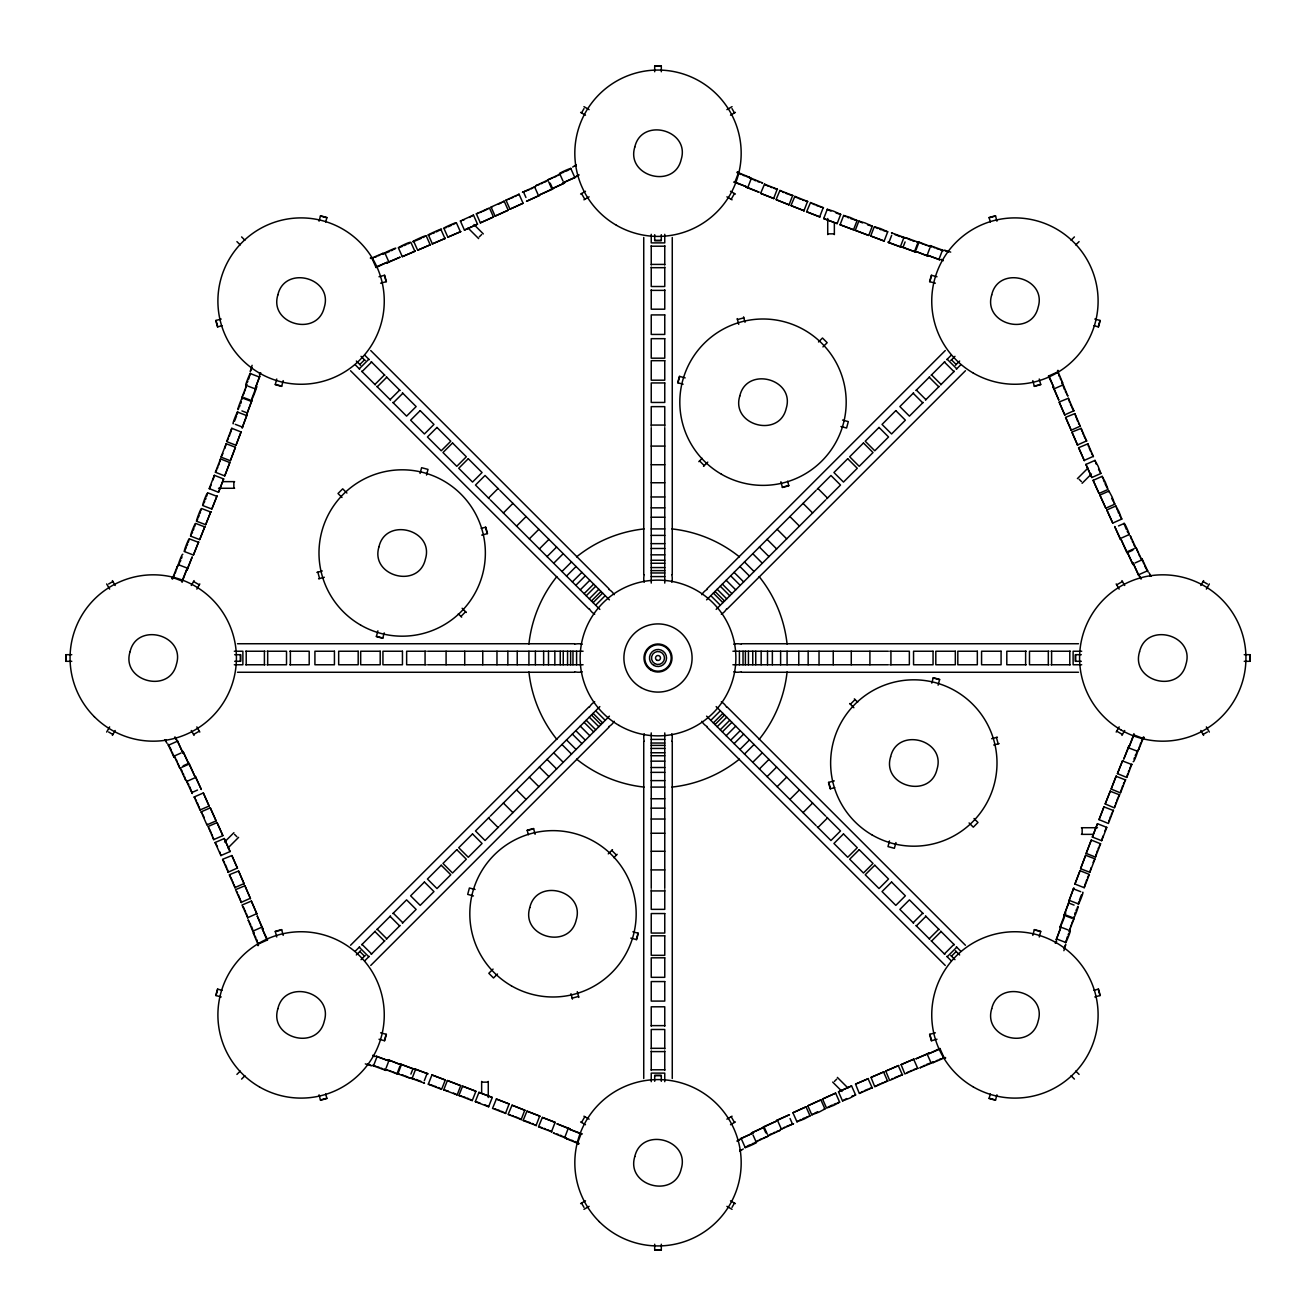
<?xml version="1.0" encoding="UTF-8"?>
<svg xmlns="http://www.w3.org/2000/svg" width="1316" height="1316" viewBox="0 0 1316 1316"><rect width="100%" height="100%" fill="white"/><g stroke="black" fill="none" stroke-linecap="round" stroke-linejoin="round"><path stroke-width="1.5" d="M188.254 542.291C191.972 530.545 181.674 555.27 185.079 550.285M194.538 526.861C198.255 515.115 187.958 539.84 191.363 534.872M193.419 555.023L198.601 541.995L193.419 555.023L184.158 551.47M201.003 510.493C202.845 502.301 193.172 528.292 197.893 518.668M199.703 539.609L204.868 526.565L199.703 539.609L190.442 536.056M207.517 493.632C207.583 490.292 200.674 508.815 203.487 504.291M205.658 524.706L210.84 511.677L205.658 524.706L196.397 521.152M211.827 509.029L217.008 495.984L211.827 509.029L202.565 505.476M1099.024 819.638L1104.042 806.675L1099.024 819.638L1108.417 823.471L1113.468 810.146L1112.514 811.709M1105.193 803.944L1110.375 790.916L1105.193 803.944L1114.422 807.876L1119.636 794.469L1118.107 797.332M1111.148 789.057L1116.165 776.095L1111.148 789.057L1120.541 792.906L1125.591 779.565L1124.637 781.128M1117.432 773.627L1122.614 760.599L1117.432 773.627L1126.825 777.476L1131.875 764.152L1130.921 765.715M221.022 457.03L226.171 443.722L235.432 447.275L230.349 460.715L221.088 457.162L221.746 456.076M1094.978 858.97L1089.829 872.278L1080.568 868.725L1085.651 855.285L1094.912 858.838L1094.254 859.924M172.133 578.711L172.281 577.708L171.738 578.497M182.842 554.316C182.431 552.506 176.92 566.883 178.367 565.979M1133.158 761.684C1133.57 763.494 1139.08 749.117 1137.633 750.021M1143.867 737.289L1143.719 738.292L1144.262 737.503M1114.455 807.498L1114.997 805.507M1120.409 792.61L1121.462 789.139M1126.693 777.18L1127.746 773.709M276.771 379.008L275.241 384.667L281.64 386.394L283.187 380.62M319.048 221.187L320.512 215.758L326.911 217.485L325.694 222.026M216.038 995.57L217.765 989.171M377.889 630.825L376.343 636.599L382.742 638.309L384.206 632.881M420.067 473.447L421.614 467.69L428.013 469.401L426.499 475.06M384.387 1040.676L386.114 1034.277M677.97 382.824L679.681 376.425M636.319 939.575L638.03 933.176M929.886 281.723L931.613 275.324M889.501 840.94L887.987 846.599L894.387 848.31L895.933 842.553M931.794 683.119L933.258 677.691L939.657 679.401L938.111 685.175M1098.235 326.829L1099.962 320.43M990.306 1093.974L989.089 1098.515L995.488 1100.242L996.952 1094.813M1032.813 935.38L1034.36 929.606L1040.759 931.333L1039.229 936.992M460.386 221.022L473.48 215.1L477.511 224.164L464.433 230.07L460.386 221.022L461.62 220.71M464.433 230.07L477.511 224.164M473.48 215.1L469.319 217.453M476.343 213.817L489.42 207.895L493.467 216.959L480.373 222.865L476.343 213.817L478.761 213.06M480.373 222.865L493.467 216.959M491.065 207.056L504.16 201.134L508.19 210.198L495.112 216.104L491.065 207.056L492.299 206.744M495.112 216.104L508.19 210.198M504.16 201.134L502.745 202.121M505.953 200.114L519.047 194.192L523.077 203.256L509.983 209.162L505.953 200.114L507.186 199.802M509.983 209.162L523.077 203.256M519.047 194.192L517.632 195.179M792.923 1112.744L806.017 1106.838L810.047 1115.886L804.208 1119.028L796.953 1121.808L792.923 1112.744L806.017 1106.838M796.953 1121.808L798.368 1120.821M807.81 1105.802L820.888 1099.896L824.935 1108.944L819.095 1112.086L811.84 1114.866L807.81 1105.802L820.888 1099.896M811.84 1114.866L813.255 1113.879M822.533 1099.041L835.627 1093.135L839.657 1102.183L833.834 1105.325L826.58 1108.105L822.533 1099.041L835.627 1093.135M838.489 1091.836L851.567 1085.93L855.614 1094.978L849.774 1098.12L842.52 1100.9L838.489 1091.836L851.567 1085.93M842.52 1100.9L846.682 1098.547M259.778 373.448L259.515 375.06L260.733 372.741M1056.222 942.552L1056.567 941.039L1055.267 943.259M242.358 398.896C243.575 392.53 235.087 414.984 238.739 408.404M246.766 385.391L246.01 387.825M1069.234 930.609L1069.99 928.175M1073.642 917.104C1072.425 923.47 1080.913 901.016 1077.261 907.596M172.396 578.596L177.413 566.143L176.476 569.696M187.546 568.199L187.086 570.322L192.235 556.865L187.546 568.199L178.285 564.663M1128.454 747.801L1128.914 745.678L1123.765 759.135L1128.454 747.801L1137.715 751.337M1139.524 746.304L1138.587 749.857L1143.604 737.404M219.805 461.965L220.529 458.922L215.38 472.23L224.723 475.915L229.872 462.607L220.529 458.922M1096.195 854.035L1095.471 857.078L1100.62 843.77L1091.277 840.085L1086.128 853.393L1095.471 857.078M237.11 414.392C240.022 404.703 231.139 425.759 233.425 423.604M249.826 375.866C252.952 365.19 242.703 390.819 246.651 383.992M1066.174 940.134C1063.048 950.81 1073.297 925.181 1069.349 932.008M1078.89 901.608C1075.978 911.297 1084.861 890.241 1082.574 892.396M206.661 496.28L207.171 494.8M1108.829 821.2L1109.339 819.72M213.077 479.912L214.344 475.306L209.195 488.598L218.538 492.283L223.687 478.975L214.344 475.306M224.888 448.345L226.171 443.722M230.497 432.915L231.781 428.292L226.632 441.6L235.975 445.285L241.124 431.977L231.781 428.292M1085.503 883.085L1084.22 887.708L1089.368 874.4L1080.025 870.715L1074.876 884.023L1084.22 887.708M1091.112 867.655L1089.829 872.278M1102.923 836.088L1101.657 840.694L1106.805 827.402L1097.462 823.717L1092.313 837.025L1101.657 840.694M181.46 558.494L182.036 556.865M1133.964 759.135L1134.54 757.506M199.9 513.651L200.493 511.973M1115.507 804.027L1116.1 802.349M252.113 365.305L250.254 371.507L252.096 367.707M218.621 465.272L219.246 463.545M1096.754 852.455L1097.38 850.728M1063.887 950.695L1065.746 944.493L1063.904 948.293M248.625 379.222L249.267 377.478M244.792 391.181L245.45 389.454M240.696 403.634L241.338 401.89M236.551 416.004L234.544 421.12M1079.449 899.996L1081.456 894.88M1074.662 914.11L1075.304 912.366M1070.55 926.546L1071.208 924.819M1066.733 938.522L1067.375 936.778M175.242 573.085L175.883 571.341M1140.117 744.659L1140.758 742.915M186.987 545.712L187.662 543.952M193.271 530.299L193.946 528.538M205.395 499.718L206.069 497.958M1109.931 818.042L1110.605 816.282M1122.054 787.462L1122.729 785.701M1128.338 772.048L1129.013 770.288M383.992 1069.349L386.016 1070.451L373.481 1065.911L377.034 1056.649L376.096 1056.057L389.552 1061.189L377.034 1056.649M386.164 1067.885L388.286 1062.325M746.304 176.476L749.857 177.413L738.506 172.725L734.97 181.986L746.304 186.675L733.637 182.052M397.761 1071.816L399.883 1066.273M408.404 1077.261L410.428 1078.38L397.893 1073.84L401.446 1064.578L400.508 1063.986L413.964 1069.118L401.446 1064.578M747.801 187.546L759.135 192.235L745.678 187.086L747.801 187.546L751.337 178.285L762.688 182.973L761.684 182.842M410.905 1074.07L413.043 1068.526M423.604 1082.574L424.542 1083.167L412.023 1078.643L415.56 1069.382L414.639 1068.789L428.095 1073.905L415.56 1069.382M760.977 193.419L774.005 198.601L760.599 193.386L764.53 184.158L777.559 189.323L773.709 188.254M424.328 1080.716L427.157 1073.313M428.292 1084.22L431.977 1074.876L445.285 1080.025L441.6 1089.368L428.292 1084.22L432.915 1085.503M773.627 198.568L777.18 189.307M776.391 199.703L789.057 204.852L776.029 199.67L779.944 190.442L792.989 195.607L789.139 194.538M443.722 1089.829L447.407 1080.502L460.715 1085.651L457.162 1094.912L443.722 1089.829L448.345 1091.112M789.057 204.852L792.61 195.591M791.294 205.658L804.323 210.84L790.916 205.625L794.848 196.397L807.876 201.578L805.507 201.003M458.922 1095.471L462.607 1086.128L475.915 1091.277L472.23 1100.62L458.922 1095.471L461.965 1096.195M803.944 210.807L807.498 201.545M806.971 211.827L820.016 217.008L806.593 211.794L810.524 202.565L823.553 207.747L822.368 207.517M475.306 1101.657L478.975 1092.313L492.283 1097.462L488.598 1106.805L475.306 1101.657L479.912 1102.923M819.638 216.976L823.191 207.714M823.717 218.538L827.27 209.277L833.604 211.185L840.694 214.344L837.157 223.605L823.717 218.538L837.157 223.605M504.291 1112.514L505.854 1113.468L492.529 1108.417L496.362 1099.024L509.325 1104.042L496.362 1099.024M840.085 224.723L843.638 215.462L849.972 217.37L857.078 220.529L853.525 229.79L840.085 224.723L853.525 229.79M505.476 1113.435L509.029 1104.173M518.668 1118.107L521.531 1119.636L508.124 1114.422L512.056 1105.193L525.084 1110.375L512.056 1105.193M855.285 230.349L858.838 221.088L865.171 222.996L872.278 226.171L868.725 235.432L855.285 230.349L868.725 235.432M521.152 1119.603L524.706 1110.342M534.872 1124.637L536.435 1125.591L523.094 1120.541L526.943 1111.148L539.905 1116.165L526.943 1111.148M870.715 235.975L874.268 226.714L880.601 228.622L887.708 231.781L884.155 241.042L870.715 235.975L884.155 241.042M536.056 1125.558L539.609 1116.297M550.285 1130.921L551.848 1131.875L538.524 1126.825L542.373 1117.432L555.319 1122.449L542.373 1117.432M888.843 242.687L887.905 242.095L901.361 247.211L888.843 242.687L891.672 235.284M551.47 1131.842L555.023 1122.581M900.44 246.618L903.977 237.357L891.458 232.833L892.396 233.425M902.957 247.474L902.036 246.882L915.492 252.014L902.957 247.474L905.095 241.93M554.316 1133.158L553.312 1133.027L564.663 1137.715L568.199 1128.454L570.322 1128.914L556.865 1123.765L568.199 1128.454M914.554 251.422L918.107 242.16L905.572 237.62L907.596 238.739M916.117 249.727L918.239 244.184M569.696 1139.524L566.143 1138.587L577.494 1143.275L581.03 1134.014L569.696 1129.325L582.363 1133.948M927.714 253.675L929.836 248.115M938.966 259.351L926.448 254.811L939.904 259.943L938.966 259.351L942.519 250.089L929.984 245.549L932.008 246.651M229.198 436.386L229.872 434.642M1086.128 881.358L1086.802 879.614M180.111 561.981L180.802 560.254M1135.198 755.746L1135.889 754.019M198.552 517.122L199.226 515.395M1116.774 800.605L1117.448 798.878M217.272 468.677L217.946 467.015M1098.054 848.985L1098.728 847.323M247.276 382.594L247.934 380.966M243.444 394.553L244.118 392.925M239.347 407.006L240.006 405.377M1075.995 910.623L1076.652 908.994M1071.882 923.075L1072.556 921.447M1068.066 935.034L1068.724 933.406M173.893 576.424L174.551 574.812M1141.449 741.188L1142.107 739.576M204.062 502.992L204.72 501.429M185.655 548.986L186.313 547.423M191.939 533.572L192.597 532.009M1123.403 783.991L1124.061 782.428M1129.687 768.577L1130.345 767.014M1111.28 814.571L1111.938 813.008M228.523 438.047L227.355 440.646M222.272 454.925L222.898 453.477M210.461 486.509L211.086 485.045M1104.914 830.955L1105.539 829.491M1093.102 862.523L1093.728 861.075M1087.477 877.953L1088.645 875.354M178.861 564.942L179.453 563.593M1136.547 752.407L1137.139 751.058M216.646 470.125L215.462 472.362M1099.353 845.875L1100.538 843.638M242.835 395.968L241.733 397.975L246.849 384.519M259.351 377.034L254.811 389.552L259.943 376.096L259.351 377.034L250.089 373.481M251.422 401.446L246.882 413.964L252.014 400.508L251.422 401.446L242.16 397.893M246.618 415.56L242.095 428.095L247.211 414.639L246.618 415.56L237.357 412.023M1073.313 888.843L1068.789 901.361L1073.905 887.905L1073.313 888.843L1080.716 891.672M1068.526 902.957L1063.986 915.492L1069.118 902.036L1068.526 902.957L1074.07 905.095M1056.649 938.966L1061.189 926.448L1056.057 939.904L1056.649 938.966L1065.911 942.519M1073.165 920.032L1074.267 918.025L1069.151 931.481M172.791 578.81L173.284 577.773M182.052 582.363L186.675 569.696L181.986 581.03L172.725 577.494M1133.948 733.637L1129.325 746.304L1134.014 734.97L1143.275 738.506M1142.716 738.227L1143.209 737.19M209.918 487.644L209.277 488.73M1106.082 828.356L1106.723 827.27M106.645 732.058L109.639 726.893M191.281 585.488L194.077 580.619M112.386 735.381L115.183 730.512M196.841 589.107L199.818 583.942M581.524 112.896L584.008 108.603M731.17 199.308L734.476 193.567M581.524 1122.433L584.83 1116.692M731.992 1207.397L734.476 1203.104M1116.182 732.058L1119.159 726.893M1200.817 585.488L1203.614 580.619M1121.923 735.381L1124.719 730.512M1206.361 589.107L1209.355 583.942M241.042 431.845L235.975 445.285M235.432 447.275L230.349 460.715M229.79 462.475L224.723 475.915M223.605 478.843L218.538 492.283M1092.395 837.157L1097.462 823.717M1086.21 853.525L1091.277 840.085M1080.568 868.725L1085.651 855.285M1074.958 884.155L1080.025 870.715M479.271 236.88L481.623 234.544M359.827 364.516L364.516 359.827M359.235 368.793L368.793 359.235M362.048 371.606L371.606 362.048M374.912 384.453L384.453 374.912M377.231 386.789L386.789 377.231M390.095 399.636L399.636 390.095M393.27 402.828L402.828 393.27M488.516 498.057L498.057 488.516M503.386 512.944L512.944 503.386M516.563 526.104L526.104 516.563M224.542 842.043L233.903 832.683M529.312 538.853L538.853 529.312M228.03 847.932L238.591 837.371M460.929 616.431L465.617 611.743M539.363 548.92L548.92 539.363M547.045 556.602L556.602 547.045M553.691 563.232L563.232 553.691M561.948 571.506L571.506 561.948M566.522 576.079L576.079 566.522M572.361 581.902L581.902 572.361M698.845 461.669L702.168 458.33M818.519 341.979L822.484 338.015L827.172 342.703L822.944 346.914M575.799 585.34L585.34 575.799M703.517 466.341L707.745 462.13M580.274 589.831L589.831 580.274M584.107 593.664L593.664 584.107M586.212 595.77L595.77 586.212M589.272 598.829L598.829 589.272M591.443 600.984L600.984 591.443M593.105 602.646L602.646 593.105M595.655 605.212L605.212 595.655M350.549 945.266L588.926 706.906M706.906 588.926L945.266 350.549M355.386 951.057L359.696 946.763M361.604 944.855L375.356 931.086M376.787 929.672L390.539 915.92M392.826 913.617L406.578 899.864L416.136 909.422L402.383 923.174M489.322 817.121L475.487 830.955L485.045 840.513L498.879 826.678M490.358 816.085L599.849 706.593M706.593 599.849L816.085 490.358M817.121 489.322L830.955 475.487L840.513 485.045L826.678 498.879M913.617 392.826L899.864 406.578L909.422 416.136L923.174 402.383M915.92 390.539L929.672 376.787M931.086 375.356L944.855 361.604M946.763 359.696L951.057 355.386M236.913 1074.399L240.236 1071.076M356.34 954.972L360.568 950.761M950.761 360.568L954.972 356.34M1071.076 240.236L1074.399 236.913M241.601 1079.087L244.924 1075.764M361.028 959.66L365.239 955.432M955.432 365.239L959.66 361.028M1075.764 244.924L1079.087 241.601M364.943 960.614L369.237 956.304M371.145 954.396L384.914 940.644M386.328 939.213L400.08 925.461M499.915 825.642L609.407 716.151M716.151 609.407L825.642 499.915M925.461 400.08L939.213 386.328M940.644 384.914L954.396 371.145M956.304 369.237L960.614 364.943M370.734 965.45L609.094 727.074M727.074 609.094L965.45 370.734M710.788 720.346L720.346 710.788M713.354 722.895L722.895 713.354M715.016 724.557L724.557 715.016M717.171 726.728L726.728 717.171M720.23 729.788L729.788 720.23M722.336 731.893L731.893 722.336M726.169 735.726L735.726 726.169M493.056 969.086L488.828 973.297L493.516 977.985L497.481 974.021M608.255 853.87L612.483 849.659M730.66 740.201L740.201 730.66M613.832 857.67L617.155 854.331M734.098 743.639L743.639 734.098M739.921 749.478L749.478 739.921M744.494 754.052L754.052 744.494M752.768 762.309L762.309 752.768M759.398 768.955L768.955 759.398M767.08 776.637L776.637 767.08M850.383 704.257L855.071 699.569M1077.409 478.629L1087.97 468.068M777.147 786.688L786.688 777.147M1082.097 483.317L1091.457 473.957M789.896 799.437L799.437 789.896M803.056 812.614L812.614 803.056M817.943 827.484L827.484 817.943M913.172 922.73L922.73 913.172M916.364 925.905L925.905 916.364M929.211 938.769L938.769 929.211M931.547 941.088L941.088 931.547M944.394 953.952L953.952 944.394M947.207 956.765L956.765 947.207M951.484 956.173L956.173 951.484M834.377 1081.456L836.729 1079.12M410.148 242.736C412.023 240.203 389.947 251.405 402.647 246.273M425.496 236.271C428.671 233.261 398.403 248.115 421.4 238.311M402.301 256.669L415.182 251.126L402.301 256.669L398.271 247.605M436.155 231.994C455.155 222.453 417.304 239.068 431.171 234.149M417.649 250.204L430.529 244.661L417.649 250.204L413.619 241.157M453.214 224.51C464.795 218.308 436.09 230.81 446.634 227.421M432.388 243.888L445.269 238.344L432.388 243.888L428.358 234.84M447.851 237.16L460.732 231.616L447.851 237.16L443.805 228.112M855.548 1084.137L868.428 1078.577L855.548 1084.137L859.315 1093.448L872.475 1087.641L869.366 1088.579M871.011 1077.409L883.891 1071.849L871.011 1077.409L874.762 1086.72L887.922 1080.913L884.829 1081.851M885.75 1071.092L898.631 1065.532L885.75 1071.092L889.682 1080.452L902.661 1074.596L894.6 1077.689M901.098 1064.628L913.978 1059.084L901.098 1064.628L904.849 1073.938L918.009 1068.131L913.353 1069.727M370.52 258.364L371.326 257.772L370.372 257.936M945.48 1057.636L944.674 1058.228L945.628 1058.064M859.595 1093.201L862.786 1091.49M875.041 1086.473L879.845 1084.006M580.619 194.077L585.488 191.281M726.893 109.639L732.058 106.645M583.942 199.818L589.107 196.841M730.512 115.183L735.381 112.386M108.603 584.008L112.896 581.524M193.567 734.476L199.308 731.17M1116.692 584.83L1122.433 581.524M1203.104 734.476L1207.397 731.992M580.619 1203.614L585.488 1200.817M726.893 1119.159L732.058 1116.182M583.942 1209.355L589.107 1206.361M730.512 1124.719L735.381 1121.923M840.694 214.344L836.088 213.077M857.078 220.529L854.035 219.805M872.278 226.171L867.655 224.888M887.708 231.781L883.085 230.497M445.285 1080.025L431.845 1074.958M460.715 1085.651L447.275 1080.568M457.03 1094.978L456.076 1094.254M475.915 1091.277L462.475 1086.21M492.283 1097.462L478.843 1092.395M533.934 187.481L535.579 186.395L522.436 192.284L529.41 189.652M547.324 180.884L548.279 180.341M570.19 169.221C575.536 165.586 553.658 175.472 560.896 173.383M745.81 1146.779C740.464 1150.414 762.342 1140.528 755.104 1142.617M767.721 1135.659L768.676 1135.116M782.066 1128.519L780.421 1129.605L793.564 1123.716L786.59 1126.348M370.767 258.479L383.12 253.231L381.295 254.383M394.306 249.25C403.091 243.904 367.904 260.371 389.684 251.455M388.829 261.851L387.003 263.003L400.163 257.146L388.829 261.851L384.798 252.787M927.171 1054.149L928.997 1052.997L915.837 1058.854L927.171 1054.149L931.202 1063.213L919.868 1067.918L921.693 1066.75M931.202 1063.213L933.028 1062.045L926.316 1064.545M934.705 1061.617L932.88 1062.769L945.233 1057.521M578.843 174.584L576.293 176.163L578.81 175.373M737.157 1141.416L739.707 1139.837L737.19 1140.627M488.006 208.882L483.597 211.021M827.994 1107.118L832.403 1104.979M557.721 175.637L560.665 173.893L547.834 179.766M758.279 1140.363L755.335 1142.107L768.166 1136.234M407.664 244.019L409.062 243.328M423.012 237.554L424.41 236.864M891.59 1079.136L892.988 1078.446M906.938 1072.672L908.336 1071.981M576.293 164.796L572.707 167.033M501.495 202.763L498.32 204.26M514.869 196.561L516.382 195.821M799.618 1120.179L801.131 1119.439M814.505 1113.237L817.68 1111.74M739.707 1151.204L743.293 1148.967M568.89 169.879L565.65 171.393M531.105 188.879L532.635 188.139M544.479 182.282L546.025 181.542M783.365 1127.861L784.895 1127.121M769.975 1134.458L771.521 1133.718M747.11 1146.121L750.35 1144.607M378.383 255.814L379.946 255.057M391.395 250.682L392.958 249.925M923.042 1066.075L924.605 1065.318M936.054 1060.943L937.617 1060.186M554.48 177.15L556.175 176.377M759.825 1139.623L761.52 1138.85M404.341 245.549L406.052 244.776M451.602 225.266L448.197 226.78M864.398 1090.734L867.803 1089.22M909.948 1071.224L911.659 1070.451M173.383 755.104L174.025 757.325L168.366 745.251L177.43 741.221L177.199 740.135L183.089 753.278L177.43 741.221M175.604 755.433L181.032 753.015M1061.617 381.295L1062.769 383.12L1058.08 371.786L1049.017 375.833L1053.721 387.167L1048.408 376.031M183.171 765.797L188.616 763.362L182.957 751.304L188.846 764.448L188.616 763.362M181.838 767.31L189.093 764.086L189.027 763.132L194.752 776.144L189.093 764.086M1054.149 388.829L1058.854 400.163L1052.997 387.003L1054.149 388.829L1063.213 384.798L1067.918 396.132L1066.75 394.306M189.652 786.59L192.284 793.564L186.625 781.507L195.689 777.46L195.442 776.374L201.332 789.518L195.689 777.46M1059.331 402.301L1064.874 415.182L1059.084 402.022L1068.395 398.271L1073.988 410.97L1073.264 410.148M192.037 792.479L197.482 790.061M194.192 796.953L203.404 792.956L209.162 806.017L199.966 810.014L194.192 796.953L195.179 798.368M1064.628 414.902L1073.692 410.872M1065.795 417.649L1071.339 430.529L1065.532 417.369L1074.843 413.619L1080.403 426.499L1079.729 425.496M201.134 811.84L210.346 807.843L216.104 820.888L206.908 824.885L201.134 811.84L202.121 813.255M1071.092 430.25L1080.156 426.203M1072.112 432.388L1077.656 445.269L1071.849 432.109L1081.16 428.358L1086.72 441.238L1084.006 436.155M207.895 826.58L217.107 822.582L222.865 835.627L213.669 839.624L208.372 827.09M1077.409 444.989L1086.473 440.959M1078.84 447.851L1084.384 460.732L1078.528 447.736L1087.888 443.805L1093.448 456.685L1091.49 453.214M215.1 842.52L224.312 838.522L230.07 851.567L220.874 855.565L215.1 842.52L217.453 846.682M1084.137 460.452L1093.201 456.405M1085.93 464.433L1094.978 460.386L1098.12 466.226L1100.9 473.48L1091.836 477.511L1085.93 464.433L1091.836 477.511M227.421 869.366L228.359 872.475L222.552 859.315L231.863 855.548L237.472 868.264L231.863 855.548M1093.135 480.373L1102.183 476.343L1105.325 482.166L1108.105 489.42L1099.041 493.467L1093.135 480.373L1099.041 493.467M228.112 872.195L237.16 868.149M234.149 884.829L235.087 887.922L229.28 874.762L238.591 871.011L244.151 883.891L238.591 871.011M1099.896 495.112L1108.944 491.065L1112.086 496.905L1114.866 504.16L1105.802 508.19L1099.896 495.112L1105.802 508.19M234.84 887.642L243.888 883.612M238.311 894.6L241.404 902.661L235.548 889.682L244.908 885.75L250.468 898.631L244.908 885.75M1106.838 509.983L1115.886 505.953L1119.028 511.792L1121.808 519.047L1112.744 523.077L1106.838 509.983L1112.744 523.077M241.157 902.381L250.204 898.351M246.273 913.353L247.869 918.009L242.012 905.03L251.372 901.098L256.916 913.978L251.372 901.098M1118.518 525.939L1123.963 523.521C1123.897 520.56 1131.711 538.688 1128.519 533.934M247.605 917.729L256.669 913.699M1120.311 538.54L1114.668 526.482L1120.377 539.494L1120.311 538.54L1129.375 534.493M249.25 921.693L248.082 919.868L252.787 931.202L261.851 927.171L263.003 928.997L257.146 915.837L261.851 927.171M1126.907 551.914L1121.248 539.856L1126.973 552.868L1126.907 551.914L1134.162 548.69M1127.384 552.638L1127.154 551.552L1133.043 564.696L1127.384 552.638L1132.829 550.203M254.383 934.705L253.231 932.88L257.92 944.214L266.984 940.167L262.279 928.833L267.592 939.969M1134.968 562.985L1140.396 560.567M1138.57 574.779L1132.912 562.722L1138.801 575.865L1138.57 574.779L1147.634 570.749L1141.975 558.675L1142.617 560.896M511.48 198.091L513.207 197.334M802.793 1118.666L804.52 1117.909M541.073 183.796L542.784 183.056M773.216 1132.944L774.927 1132.204M374.978 257.327L376.672 256.587M939.328 1059.413L941.022 1058.673M432.734 233.508L434.445 232.768M881.555 1083.233L883.266 1082.492M480.225 212.485L481.87 211.794M834.13 1104.206L835.775 1103.515M562.31 172.824L563.939 172.149M552.769 177.907L548.591 179.552M763.231 1138.093L767.409 1136.448M752.061 1143.851L753.69 1143.176M574.763 166.326L576.244 165.717M739.756 1150.283L741.237 1149.674M508.371 199.374L509.835 198.782M462.804 220.266L464.268 219.69M851.732 1096.31L853.196 1095.735M806.165 1117.218L807.629 1116.626M539.445 184.487L535.809 185.688L547.884 180.029M776.555 1131.513L780.191 1130.312L768.116 1135.971M371.984 258.528L373.366 258.002M376.031 267.592L387.167 262.279L375.833 266.984L371.786 257.92M939.969 1048.408L928.833 1053.721L940.167 1049.017L944.214 1058.08M942.634 1057.998L944.016 1057.472M837.239 1102.94L839.657 1102.183M574.779 177.43L562.837 182.908L575.865 177.199L574.779 177.43L570.749 168.366M551.914 189.093L539.856 194.752L552.868 189.027L551.914 189.093L548.69 181.838M552.638 188.616L564.696 182.957L551.552 188.846L552.638 188.616L550.203 183.171M538.54 195.689L526.482 201.332L539.626 195.442L538.54 195.689L534.493 186.625M777.46 1120.311L789.518 1114.668L776.506 1120.377L777.46 1120.311L781.507 1129.375M764.086 1126.907L776.144 1121.248L763.132 1126.973L764.086 1126.907L767.31 1134.162M763.362 1127.384L751.304 1133.043L764.448 1127.154L763.362 1127.384L765.797 1132.829M741.221 1138.57L753.278 1132.912L740.135 1138.801L741.221 1138.57L745.251 1147.634M854.38 1095.29L855.614 1094.978M823.701 1109.256L824.935 1108.944M808.814 1116.198L810.047 1115.886M221.187 319.048L215.758 320.512L217.485 326.911L222.026 325.694M379.008 276.771L384.667 275.241L386.394 281.64L380.62 283.187M989.171 217.765L995.57 216.038M737.437 319.574L743.836 317.863M316.876 572.427L322.288 570.98M481.228 528.39L485.785 527.173L487.496 533.572L481.722 535.102M1034.277 386.114L1040.676 384.387M318.587 578.826L324.345 577.28M782.362 487.216L788.761 485.505M527.239 830.495L533.638 828.784M834.278 780.898L828.504 782.428L830.215 788.827L834.772 787.61M991.655 738.72L997.413 737.174M275.324 931.613L281.723 929.886M993.712 745.02L999.124 743.573M572.164 998.137L578.563 996.426M320.43 1099.962L326.829 1098.235M935.38 1032.813L929.606 1034.36L931.333 1040.759L936.992 1039.229M1093.974 990.306L1098.515 989.089L1100.242 995.488L1094.813 996.952M654.694 66.096L661.306 66.096M827.731 233.853L834.36 233.853M654.694 240.384L661.306 240.384M651.239 246.207L664.761 246.207M651.239 264.401L664.761 264.401M651.239 267.691L664.761 267.691M651.239 290.375L664.761 290.375M651.239 425.068L664.761 425.068M651.239 446.091L664.761 446.091M651.239 464.729L664.761 464.729M222.733 481.64L234.593 481.64M651.239 482.758L664.761 482.758M218.505 488.269L234.593 488.269M651.239 496.971L664.761 496.971M651.239 507.844L664.761 507.844M651.239 517.221L664.761 517.221M651.239 528.917L664.761 528.917M651.239 535.382L664.761 535.382M651.239 543.64L664.761 543.64M651.239 548.492L664.761 548.492M651.239 554.842L664.761 554.842M651.239 560.254L664.761 560.254M651.239 563.248L664.761 563.248M651.239 567.558L664.761 567.558M651.239 570.618L664.761 570.618M651.239 572.97L664.761 572.97M651.239 576.589L664.761 576.589M237.472 643.738L574.582 643.738M741.418 643.738L1078.528 643.738M234.314 651.239L242.884 651.239L242.884 664.761L234.314 664.761M245.582 651.239L265.026 651.239M267.049 651.239L286.51 651.239L286.51 664.761L267.049 664.761M289.734 651.239L309.194 651.239L309.194 664.761L289.734 664.761M426.22 651.239L406.644 651.239L406.644 664.761L426.22 664.761M427.667 651.239L583.087 651.239M732.913 651.239L888.333 651.239M889.78 651.239L909.356 651.239L909.356 664.761L889.78 664.761M1026.266 651.239L1006.806 651.239L1006.806 664.761L1026.266 664.761M1048.951 651.239L1029.49 651.239L1029.49 664.761L1048.951 664.761M1050.974 651.239L1070.418 651.239M1081.686 651.239L1073.116 651.239L1073.116 664.761L1081.686 664.761M71.771 654.694L65.8 654.694L65.8 661.306L71.771 661.306M234.692 654.694L240.664 654.694L240.664 661.306L234.692 661.306M1081.308 654.694L1075.337 654.694L1075.337 661.306L1081.308 661.306M1244.229 654.694L1250.2 654.694L1250.2 661.306L1244.229 661.306M245.582 664.761L265.026 664.761M427.667 664.761L583.087 664.761M732.913 664.761L888.333 664.761M1050.974 664.761L1070.418 664.761M237.472 672.262L574.582 672.262M741.418 672.262L1078.528 672.262M651.239 739.411L664.761 739.411M651.239 743.03L664.761 743.03M651.239 745.382L664.761 745.382M651.239 748.442L664.761 748.442M651.239 752.752L664.761 752.752M651.239 755.746L664.761 755.746M651.239 761.158L664.761 761.158M651.239 767.508L664.761 767.508M651.239 772.36L664.761 772.36M651.239 780.618L664.761 780.618M651.239 787.083L664.761 787.083M651.239 798.779L664.761 798.779M651.239 808.156L664.761 808.156M651.239 819.029L664.761 819.029M1081.407 827.731L1097.495 827.731M651.239 833.242L664.761 833.242M1081.407 834.36L1093.267 834.36M651.239 851.271L664.761 851.271M651.239 869.909L664.761 869.909M651.239 890.932L664.761 890.932M651.239 1025.625L664.761 1025.625M651.239 1048.309L664.761 1048.309M651.239 1051.599L664.761 1051.599M651.239 1069.793L664.761 1069.793M654.694 1075.616L661.306 1075.616M481.64 1082.147L488.269 1082.147M654.694 1249.904L661.306 1249.904M764.53 184.158L765.715 185.079M779.944 190.442L781.128 191.363M794.848 196.397L797.332 197.893M810.524 202.565L811.709 203.487M737.289 172.133L738.292 172.281L737.503 171.738M578.711 1143.867L577.708 1143.719L578.497 1144.262M508.502 1114.455L510.493 1114.997M523.39 1120.409L526.861 1121.462M538.82 1126.693L542.291 1127.746M936.992 276.771L931.333 275.241L929.606 281.64L935.38 283.187M1094.813 319.048L1100.242 320.512L1098.515 326.911L1093.974 325.694M320.43 216.038L326.829 217.765M685.175 377.889L679.401 376.343L677.691 382.742L683.119 384.206M842.553 420.067L848.31 421.614L846.599 428.013L840.94 426.499M275.324 384.387L281.723 386.114M933.176 677.97L939.575 679.681M376.425 636.319L382.824 638.03M1034.277 929.886L1040.676 931.613M475.06 889.501L469.401 887.987L467.69 894.387L473.447 895.933M632.881 931.794L638.309 933.258L636.599 939.657L630.825 938.111M989.171 1098.235L995.57 1099.962M222.026 990.306L217.485 989.089L215.758 995.488L221.187 996.952M380.62 1032.813L386.394 1034.36L384.667 1040.759L379.008 1039.229M1100.9 473.48L1098.547 469.319M1114.866 504.16L1113.879 502.745M1121.808 519.047L1120.821 517.632M209.03 805.968L203.256 792.923M216.104 820.888L210.198 807.81M222.865 835.627L216.959 822.533M230.07 851.567L224.164 838.489M942.552 259.778L941.039 259.433L943.259 260.733M373.448 1056.222L375.06 1056.485L372.741 1055.267M917.104 242.358L919.045 242.753L918.107 242.16M930.609 246.766L928.175 246.01M385.391 1069.234L387.825 1069.99M398.896 1073.642L396.955 1073.247L397.893 1073.84M737.404 172.396L738.506 172.725M751.337 178.285L749.232 177.825L750.021 178.367M564.663 1137.715L566.768 1138.176L565.979 1137.633M577.494 1143.275L578.596 1143.604M901.608 237.11L904.915 237.949L903.977 237.357M940.134 249.826L943.457 250.682L942.519 250.089M375.866 1066.174L372.543 1065.318L373.481 1065.911M414.392 1078.89L411.086 1078.051L412.023 1078.643M819.72 206.661L821.2 207.171M494.8 1108.829L496.28 1109.339M757.506 181.46L759.135 182.036M556.865 1133.964L558.494 1134.54M802.349 199.9L804.027 200.493M511.973 1115.507L513.651 1116.1M950.695 252.113L944.493 250.254L948.293 252.096M365.305 1063.887L371.507 1065.746L367.707 1063.904M850.728 218.621L852.455 219.246M463.545 1096.754L465.272 1097.38M936.778 248.625L938.522 249.267M924.819 244.792L926.546 245.45M912.366 240.696L914.11 241.338M899.996 236.551L894.88 234.544M416.004 1079.449L421.12 1081.456M401.89 1074.662L403.634 1075.304M389.454 1070.55L391.181 1071.208M377.478 1066.733L379.222 1067.375M742.915 175.242L744.659 175.883M571.341 1140.117L573.085 1140.758M770.288 186.987L772.048 187.662M785.701 193.271L787.462 193.946M816.282 205.395L818.042 206.069M497.958 1109.931L499.718 1110.605M528.538 1122.054L530.299 1122.729M543.952 1128.338L545.712 1129.013M248.115 386.164L253.675 388.286M244.184 397.761L249.727 399.883M241.93 410.905L247.474 413.043M1122.581 760.977L1131.842 764.53M235.284 424.328L242.687 427.157M1116.297 776.391L1125.558 779.944M1110.342 791.294L1119.603 794.848M1104.173 806.971L1113.435 810.524M207.714 492.809L216.976 496.362M201.545 508.502L210.807 512.056M195.591 523.39L204.852 526.943M189.307 538.82L198.568 542.373M1069.382 900.44L1078.643 903.977M1064.578 914.554L1073.84 918.107M1066.273 916.117L1071.816 918.239M1062.325 927.714L1067.885 929.836M879.614 229.198L881.358 229.872M434.642 1086.128L436.386 1086.802M754.019 180.111L755.746 180.802M560.254 1135.198L561.981 1135.889M798.878 198.552L800.605 199.226M515.395 1116.774L517.122 1117.448M847.323 217.272L848.985 217.946M467.015 1098.054L468.677 1098.728M933.406 247.276L935.034 247.934M921.447 243.444L923.075 244.118M908.994 239.347L910.623 240.006M405.377 1075.995L407.006 1076.652M392.925 1071.882L394.553 1072.556M380.966 1068.066L382.594 1068.724M739.576 173.893L741.188 174.551M574.812 1141.449L576.424 1142.107M813.008 204.062L814.571 204.72M767.014 185.655L768.577 186.313M782.428 191.939L783.991 192.597M532.009 1123.403L533.572 1124.061M547.423 1129.687L548.986 1130.345M501.429 1111.28L502.992 1111.938M877.953 228.523L875.354 227.355M861.075 222.272L862.523 222.898M829.491 210.461L830.955 211.086M485.045 1104.914L486.509 1105.539M453.477 1093.102L454.925 1093.728M438.047 1087.477L440.646 1088.645M751.058 178.861L752.407 179.453M563.593 1136.547L564.942 1137.139M845.875 216.646L843.638 215.462M470.125 1099.353L472.362 1100.538M920.032 242.835L918.025 241.733L931.481 246.849M395.968 1073.165L397.975 1074.267L384.519 1069.151M737.19 172.791L738.227 173.284M577.773 1142.716L578.81 1143.209M859.924 221.746L858.838 221.088M828.356 209.918L827.27 209.277M487.644 1106.082L488.73 1106.723M583.942 106.645L589.107 109.639M730.512 191.281L735.381 194.077M580.619 112.386L585.488 115.183M726.893 196.841L732.058 199.818M1203.104 581.524L1207.397 584.008M1116.692 731.17L1122.433 734.476M193.567 581.524L199.308 584.83M108.603 731.992L112.896 734.476M583.942 1116.182L589.107 1119.159M730.512 1200.817L735.381 1203.614M580.619 1121.923L585.488 1124.719M726.893 1206.361L732.058 1209.355M1079.12 479.271L1081.456 481.623M951.484 359.827L956.173 364.516M947.207 359.235L956.765 368.793M944.394 362.048L953.952 371.606M931.547 374.912L941.088 384.453M929.211 377.231L938.769 386.789M916.364 390.095L925.905 399.636M913.172 393.27L922.73 402.828M817.943 488.516L827.484 498.057M803.056 503.386L812.614 512.944M789.896 516.563L799.437 526.104M473.957 224.542L483.317 233.903M777.147 529.312L786.688 538.853M468.068 228.03L478.629 238.591M699.569 460.929L704.257 465.617M767.08 539.363L776.637 548.92M759.398 547.045L768.955 556.602M752.768 553.691L762.309 563.232M744.494 561.948L754.052 571.506M739.921 566.522L749.478 576.079M734.098 572.361L743.639 581.902M854.331 698.845L857.67 702.168M974.021 818.519L977.985 822.484L973.297 827.172L969.086 822.944M730.66 575.799L740.201 585.34M849.659 703.517L853.87 707.745M726.169 580.274L735.726 589.831M722.336 584.107L731.893 593.664M720.23 586.212L729.788 595.77M717.171 589.272L726.728 598.829M715.016 591.443L724.557 600.984M713.354 593.105L722.895 602.646M710.788 595.655L720.346 605.212M370.734 350.549L609.094 588.926M727.074 706.906L965.45 945.266M364.943 355.386L369.237 359.696M371.145 361.604L384.914 375.356M386.328 376.787L400.08 390.539M402.383 392.826L416.136 406.578L406.578 416.136L392.826 402.383M498.879 489.322L485.045 475.487L475.487 485.045L489.322 498.879M499.915 490.358L609.407 599.849M716.151 706.593L825.642 816.085M826.678 817.121L840.513 830.955L830.955 840.513L817.121 826.678M923.174 913.617L909.422 899.864L899.864 909.422L913.617 923.174M925.461 915.92L939.213 929.672M940.644 931.086L954.396 944.855M956.304 946.763L960.614 951.057M241.601 236.913L244.924 240.236M361.028 356.34L365.239 360.568M955.432 950.761L959.66 954.972M1075.764 1071.076L1079.087 1074.399M236.913 241.601L240.236 244.924M356.34 361.028L360.568 365.239M950.761 955.432L954.972 959.66M1071.076 1075.764L1074.399 1079.087M355.386 364.943L359.696 369.237M361.604 371.145L375.356 384.914M376.787 386.328L390.539 400.08M490.358 499.915L599.849 609.407M706.593 716.151L816.085 825.642M915.92 925.461L929.672 939.213M931.086 940.644L944.855 954.396M946.763 956.304L951.057 960.614M350.549 370.734L588.926 609.094M706.906 727.074L945.266 965.45M595.655 710.788L605.212 720.346M593.105 713.354L602.646 722.895M591.443 715.016L600.984 724.557M589.272 717.171L598.829 726.728M586.212 720.23L595.77 729.788M584.107 722.336L593.664 731.893M580.274 726.169L589.831 735.726M346.914 493.056L342.703 488.828L338.015 493.516L341.979 497.481M462.13 608.255L466.341 612.483M575.799 730.66L585.34 740.201M458.33 613.832L461.669 617.155M572.361 734.098L581.902 743.639M566.522 739.921L576.079 749.478M561.948 744.494L571.506 754.052M553.691 752.768L563.232 762.309M547.045 759.398L556.602 768.955M539.363 767.08L548.92 776.637M611.743 850.383L616.431 855.071M837.371 1077.409L847.932 1087.97M529.312 777.147L538.853 786.688M832.683 1082.097L842.043 1091.457M516.563 789.896L526.104 799.437M503.386 803.056L512.944 812.614M488.516 817.943L498.057 827.484M393.27 913.172L402.828 922.73M390.095 916.364L399.636 925.905M377.231 929.211L386.789 938.769M374.912 931.547L384.453 941.088M362.048 944.394L371.606 953.952M359.235 947.207L368.793 956.765M359.827 951.484L364.516 956.173M234.544 834.377L236.88 836.729M1068.395 398.271L1069.727 402.647M1074.843 413.619L1077.689 421.4M1081.16 428.358L1081.851 431.171M1087.888 443.805L1088.579 446.634M1057.636 370.52L1058.228 371.326L1058.064 370.372M258.364 945.48L257.772 944.674L257.936 945.628M222.799 859.595L224.51 862.786M229.527 875.041L231.994 879.845M1121.923 580.619L1124.719 585.488M1206.361 726.893L1209.355 732.058M1116.182 583.942L1119.159 589.107M1200.817 730.512L1203.614 735.381M731.992 108.603L734.476 112.896M581.524 193.567L584.83 199.308M731.17 1116.692L734.476 1122.433M581.524 1203.104L584.008 1207.397M112.386 580.619L115.183 585.488M196.841 726.893L199.818 732.058M106.645 583.942L109.639 589.107M191.281 730.512L194.077 735.381M1135.116 547.324L1135.659 548.279M1146.779 570.19L1147.865 571.818L1147.634 570.749M169.221 745.81L168.135 744.182L168.366 745.251M180.341 767.721L180.884 768.676M187.481 782.066L186.395 780.421L186.625 781.507M1057.521 370.767L1058.08 371.786M1063.213 384.798L1062.045 382.972L1064.545 389.684M252.787 931.202L253.955 933.028L251.455 926.316M257.92 944.214L258.479 945.233M1141.416 578.843L1139.837 576.293L1140.627 578.81M174.584 737.157L176.163 739.707L175.373 737.19M1107.118 488.006L1104.979 483.597M208.882 827.994L211.021 832.403M1140.363 557.721L1142.107 560.665L1136.234 547.834M175.637 758.279L173.893 755.335L179.766 768.166M1071.981 407.664L1072.672 409.062M1078.446 423.012L1079.136 424.41M236.864 891.59L237.554 892.988M243.328 906.938L244.019 908.336M1151.204 576.293L1148.967 572.707M164.796 739.707L167.033 743.293M1113.237 501.495L1111.74 498.32M1119.439 514.869L1120.179 516.382M195.821 799.618L196.561 801.131M202.763 814.505L204.26 817.68M1146.121 568.89L1144.607 565.65M1127.121 531.105L1127.861 532.635M1133.718 544.479L1134.458 546.025M188.139 783.365L188.879 784.895M181.542 769.975L182.282 771.521M169.879 747.11L171.393 750.35M1060.186 378.383L1060.943 379.946M1065.318 391.395L1066.075 392.958M249.925 923.042L250.682 924.605M255.057 936.054L255.814 937.617M1138.85 554.48L1139.623 556.175M176.377 759.825L177.15 761.52M1070.451 404.341L1071.224 406.052M1090.734 451.602L1089.22 448.197M225.266 864.398L226.78 867.803M244.776 909.948L245.549 911.659M560.567 175.604L562.985 181.032M913.699 1059.331L917.729 1068.395M523.521 192.037L525.939 197.482M898.351 1065.795L902.381 1074.843M883.612 1072.112L887.642 1081.16M868.149 1078.84L872.195 1087.888M456.405 222.799L460.452 231.863M440.959 229.527L444.989 238.591M426.203 235.844L430.25 244.908M410.872 242.309L414.902 251.372M790.061 1118.518L792.479 1123.963M753.015 1134.968L755.433 1140.396M1117.909 511.48L1118.666 513.207M197.334 802.793L198.091 804.52M1132.204 541.073L1132.944 542.784M1126.348 529.41L1123.963 523.521M183.056 773.216L183.796 774.927M1058.673 374.978L1059.413 376.672M256.587 939.328L257.327 941.022M1082.492 432.734L1083.233 434.445M232.768 881.555L233.508 883.266M1103.515 480.225L1104.206 481.87M211.794 834.13L212.485 835.775M1143.176 562.31L1143.851 563.939M1138.093 552.769L1136.448 548.591M177.907 763.231L179.552 767.409M172.149 752.061L172.824 753.69M1149.674 574.763L1150.283 576.244M165.717 739.756L166.326 741.237M1116.626 508.371L1117.218 509.835M1095.735 462.804L1096.31 464.268M219.69 851.732L220.266 853.196M198.782 806.165L199.374 807.629M1131.513 539.445L1130.312 535.809L1135.971 547.884M184.487 776.555L185.688 780.191L180.029 768.116M1057.472 371.984L1057.998 373.366M258.002 942.634L258.528 944.016M1102.94 478.761L1102.183 476.343M213.06 837.239L213.817 839.657M1116.198 507.186L1115.886 505.953M1109.256 492.299L1108.944 491.065M1095.29 461.62L1094.978 460.386M220.71 854.38L221.022 855.614M206.744 823.701L207.056 824.935M199.802 808.814L200.114 810.047M996.952 221.187L995.488 215.758L989.089 217.485L990.306 222.026M1039.229 379.008L1040.759 384.667L1034.36 386.394L1032.813 380.62M1098.235 989.171L1099.962 995.57M996.426 737.437L998.137 743.836M743.573 316.876L745.02 322.288M787.61 481.228L788.827 485.785L782.428 487.496L780.898 481.722M929.886 1034.277L931.613 1040.676M737.174 318.587L738.72 324.345M828.784 782.362L830.495 788.761M485.505 527.239L487.216 533.638M535.102 834.278L533.572 828.504L527.173 830.215L528.39 834.772M577.28 991.655L578.826 997.413M384.387 275.324L386.114 281.723M570.98 993.712L572.427 999.124M317.863 572.164L319.574 578.563M216.038 320.43L217.765 326.829M283.187 935.38L281.64 929.606L275.241 931.333L276.771 936.992M325.694 1093.974L326.911 1098.515L320.512 1100.242L319.048 1094.813M1249.904 654.694L1249.904 661.306M1082.147 827.731L1082.147 834.36M1075.616 654.694L1075.616 661.306M1069.793 651.239L1069.793 664.761M1051.599 651.239L1051.599 664.761M1048.309 651.239L1048.309 664.761M1025.625 651.239L1025.625 664.761M890.932 651.239L890.932 664.761M869.909 651.239L869.909 664.761M851.271 651.239L851.271 664.761M834.36 222.733L834.36 234.593M833.242 651.239L833.242 664.761M827.731 218.505L827.731 234.593M819.029 651.239L819.029 664.761M808.156 651.239L808.156 664.761M798.779 651.239L798.779 664.761M787.083 651.239L787.083 664.761M780.618 651.239L780.618 664.761M772.36 651.239L772.36 664.761M767.508 651.239L767.508 664.761M761.158 651.239L761.158 664.761M755.746 651.239L755.746 664.761M752.752 651.239L752.752 664.761M748.442 651.239L748.442 664.761M745.382 651.239L745.382 664.761M743.03 651.239L743.03 664.761M739.411 651.239L739.411 664.761M672.262 237.472L672.262 574.582M672.262 741.418L672.262 1078.528M664.761 234.314L664.761 242.884L651.239 242.884L651.239 234.314M664.761 245.582L664.761 265.026M664.761 267.049L664.761 286.51L651.239 286.51L651.239 267.049M664.761 289.734L664.761 309.194L651.239 309.194L651.239 289.734M664.761 426.22L664.761 406.644L651.239 406.644L651.239 426.22M664.761 427.667L664.761 583.087M664.761 732.913L664.761 888.333M664.761 889.78L664.761 909.356L651.239 909.356L651.239 889.78M664.761 1026.266L664.761 1006.806L651.239 1006.806L651.239 1026.266M664.761 1048.951L664.761 1029.49L651.239 1029.49L651.239 1048.951M664.761 1050.974L664.761 1070.418M664.761 1081.686L664.761 1073.116L651.239 1073.116L651.239 1081.686M661.306 71.771L661.306 65.8L654.694 65.8L654.694 71.771M661.306 234.692L661.306 240.664L654.694 240.664L654.694 234.692M661.306 1081.308L661.306 1075.337L654.694 1075.337L654.694 1081.308M661.306 1244.229L661.306 1250.2L654.694 1250.2L654.694 1244.229M651.239 245.582L651.239 265.026M651.239 427.667L651.239 583.087M651.239 732.913L651.239 888.333M651.239 1050.974L651.239 1070.418M643.738 237.472L643.738 574.582M643.738 741.418L643.738 1078.528M576.589 651.239L576.589 664.761M572.97 651.239L572.97 664.761M570.618 651.239L570.618 664.761M567.558 651.239L567.558 664.761M563.248 651.239L563.248 664.761M560.254 651.239L560.254 664.761M554.842 651.239L554.842 664.761M548.492 651.239L548.492 664.761M543.64 651.239L543.64 664.761M535.382 651.239L535.382 664.761M528.917 651.239L528.917 664.761M517.221 651.239L517.221 664.761M507.844 651.239L507.844 664.761M496.971 651.239L496.971 664.761M488.269 1081.407L488.269 1097.495M482.758 651.239L482.758 664.761M481.64 1081.407L481.64 1093.267M464.729 651.239L464.729 664.761M446.091 651.239L446.091 664.761M425.068 651.239L425.068 664.761M290.375 651.239L290.375 664.761M267.691 651.239L267.691 664.761M264.401 651.239L264.401 664.761M246.207 651.239L246.207 664.761M240.384 654.694L240.384 661.306M233.853 481.64L233.853 488.269M66.096 654.694L66.096 661.306M787.083 671.95A129.84 129.84 0 0 1 759.135 739.411M739.411 759.135A129.84 129.84 0 0 1 671.95 787.083M644.05 787.083A129.84 129.84 0 0 1 576.589 759.135M556.865 739.411A129.84 129.84 0 0 1 528.917 671.95M528.917 644.05A129.84 129.84 0 0 1 556.865 576.589M576.589 556.865A129.84 129.84 0 0 1 644.05 528.917M671.95 528.917A129.84 129.84 0 0 1 739.411 556.865M759.135 576.589A129.84 129.84 0 0 1 787.083 644.05M741.122 671.785A14.262 14.262 0 0 1 733.736 671.785M733.736 644.215A14.262 14.262 0 0 1 741.122 644.215M582.264 671.785A14.262 14.262 0 0 1 574.878 671.785M574.878 644.215A14.262 14.262 0 0 1 582.264 644.215M726.514 608.979A14.262 14.262 0 0 1 721.3 614.194M701.806 594.7A14.262 14.262 0 0 1 707.021 589.486M614.194 721.3A14.262 14.262 0 0 1 608.979 726.514M589.486 707.021A14.262 14.262 0 0 1 594.7 701.806M594.7 614.194A14.262 14.262 0 0 1 589.486 608.979M608.979 589.486A14.262 14.262 0 0 1 614.194 594.7M707.021 726.514A14.262 14.262 0 0 1 701.806 721.3M721.3 701.806A14.262 14.262 0 0 1 726.514 707.021M671.785 574.878A14.262 14.262 0 0 1 671.785 582.264M644.215 582.264A14.262 14.262 0 0 1 644.215 574.878M644.215 741.122A14.262 14.262 0 0 1 644.215 733.736M671.785 733.736A14.262 14.262 0 0 1 671.785 741.122M130.037 651.782C120.924 681.277 169.583 694.322 176.443 664.218C185.556 634.723 136.897 621.678 130.037 651.782M277.873 294.866C268.76 324.361 317.419 337.406 324.279 307.286C333.392 277.791 284.733 264.746 277.873 294.866M277.873 1008.714C268.76 1038.209 317.419 1051.254 324.279 1021.134C333.392 991.639 284.733 978.594 277.873 1008.714M378.975 546.782C369.862 576.276 418.521 589.321 425.381 559.218C434.494 529.706 385.835 516.678 378.975 546.782M529.789 907.596C520.675 937.107 569.335 950.136 576.194 920.032C585.307 890.537 536.648 877.492 529.789 907.596M634.805 147.014C625.692 176.525 674.351 189.553 681.195 159.45C690.308 129.955 641.649 116.91 634.805 147.014M634.805 1156.55C625.692 1186.045 674.351 1199.09 681.195 1168.986C690.308 1139.475 641.649 1126.447 634.805 1156.55M739.806 395.968C730.693 425.463 779.352 438.508 786.211 408.404C795.325 378.893 746.665 365.864 739.806 395.968M890.619 756.782C881.506 786.294 930.165 799.322 937.025 769.218C946.138 739.724 897.479 726.679 890.619 756.782M991.721 294.866C982.608 324.361 1031.267 337.406 1038.127 307.286C1047.24 277.791 998.581 264.746 991.721 294.866M991.721 1008.714C982.608 1038.209 1031.267 1051.254 1038.127 1021.134C1047.24 991.639 998.581 978.594 991.721 1008.714M1139.557 651.782C1130.444 681.277 1179.103 694.322 1185.963 664.218C1195.076 634.723 1146.417 621.678 1139.557 651.782M251.076 400.656C253.955 397.366 262.377 370.207 251.076 400.656M1059.972 927.056C1062.851 923.766 1071.273 896.607 1059.972 927.056M420.182 410.625L410.625 420.182L424.426 433.967L433.967 424.426L420.182 410.625M436.978 427.437L427.437 436.978L441.222 450.779L450.779 441.222L436.978 427.437M452.54 442.982L442.982 452.54L456.784 466.325L466.325 456.784L452.54 442.982M468.282 458.725L458.725 468.282L472.526 482.067L482.067 472.526L468.282 458.725M424.426 882.033L410.625 895.818L420.182 905.375L433.967 891.574L424.426 882.033M441.222 865.221L427.437 879.022L436.978 888.563L450.779 874.778L441.222 865.221M456.784 849.675L442.982 863.461L452.54 873.018L466.325 859.216L456.784 849.675M472.526 833.933L458.725 847.718L468.282 857.275L482.067 843.474L472.526 833.933M847.718 458.725L833.933 472.526L843.474 482.067L857.275 468.282L847.718 458.725M863.461 442.982L849.675 456.784L859.216 466.325L873.018 452.54L863.461 442.982M879.022 427.437L865.221 441.222L874.778 450.779L888.563 436.978L879.022 427.437M895.818 410.625L882.033 424.426L891.574 433.967L905.375 420.182L895.818 410.625M843.474 833.933L833.933 843.474L847.718 857.275L857.275 847.718L843.474 833.933M859.216 849.675L849.675 859.216L863.461 873.018L873.018 863.461L859.216 849.675M874.778 865.221L865.221 874.778L879.022 888.563L888.563 879.022L874.778 865.221M891.574 882.033L882.033 891.574L895.818 905.375L905.375 895.818L891.574 882.033M914.686 250.945L927.928 256.11L914.686 250.945M388.286 1059.841L401.528 1065.006L388.286 1059.841M664.761 314.919L651.239 314.919L651.239 334.429L664.761 334.429L664.761 314.919M664.761 338.673L651.239 338.673L651.239 358.182L664.761 358.182L664.761 338.673M664.761 360.683L651.239 360.683L651.239 380.192L664.761 380.192L664.761 360.683M664.761 382.94L651.239 382.94L651.239 402.449L664.761 402.449L664.761 382.94M334.429 651.239L314.919 651.239L314.919 664.761L334.429 664.761L334.429 651.239M358.182 651.239L338.673 651.239L338.673 664.761L358.182 664.761L358.182 651.239M380.192 651.239L360.683 651.239L360.683 664.761L380.192 664.761L380.192 651.239M402.449 651.239L382.94 651.239L382.94 664.761L402.449 664.761L402.449 651.239M933.06 651.239L913.551 651.239L913.551 664.761L933.06 664.761L933.06 651.239M955.317 651.239L935.808 651.239L935.808 664.761L955.317 664.761L955.317 651.239M977.327 651.239L957.818 651.239L957.818 664.761L977.327 664.761L977.327 651.239M1001.081 651.239L981.572 651.239L981.572 664.761L1001.081 664.761L1001.081 651.239M664.761 913.551L651.239 913.551L651.239 933.06L664.761 933.06L664.761 913.551M664.761 935.808L651.239 935.808L651.239 955.317L664.761 955.317L664.761 935.808M664.761 957.818L651.239 957.818L651.239 977.327L664.761 977.327L664.761 957.818M664.761 981.572L651.239 981.572L651.239 1001.081L664.761 1001.081L664.761 981.572M654.759 663.626A6.498 6.498 0 0 0 664.498 658A6.498 6.498 0 0 0 654.759 652.374A6.498 6.498 0 0 0 654.759 663.626M656.766 660.155A2.484 2.484 0 0 0 660.484 658A2.484 2.484 0 0 0 656.766 655.845A2.484 2.484 0 0 0 656.766 660.155M651.404 669.433A13.193 13.193 0 0 0 671.193 658A13.193 13.193 0 0 0 651.404 646.567A13.193 13.193 0 0 0 651.404 669.433M653.739 665.386A8.538 8.538 0 0 0 666.538 658A8.538 8.538 0 0 0 653.739 650.614A8.538 8.538 0 0 0 653.739 665.386M640.958 687.528A34.084 34.084 0 0 0 692.084 658A34.084 34.084 0 0 0 640.958 628.472A34.084 34.084 0 0 0 640.958 687.528M619.063 725.429A77.874 77.874 0 0 0 735.874 658A77.874 77.874 0 0 0 619.063 590.571A77.874 77.874 0 0 0 619.063 725.429M650.992 670.14A14.015 14.015 0 0 0 672.015 658A14.015 14.015 0 0 0 650.992 645.86A14.015 14.015 0 0 0 650.992 670.14M1121.183 730.035A83.171 83.171 0 0 0 1245.939 658A83.171 83.171 0 0 0 1121.183 585.965A83.171 83.171 0 0 0 1121.183 730.035M94.423 716.809A83.171 83.171 0 0 0 233.574 679.533A83.171 83.171 0 0 0 131.699 577.658A83.171 83.171 0 0 0 94.423 716.809M721.415 474.221A83.171 83.171 0 0 0 846.188 402.186A83.171 83.171 0 0 0 721.415 330.151A83.171 83.171 0 0 0 721.415 474.221M973.33 373.102A83.171 83.171 0 0 0 1098.103 301.084A83.171 83.171 0 0 0 973.33 229.05A83.171 83.171 0 0 0 973.33 373.102M511.414 985.848A83.171 83.171 0 0 0 636.171 913.814A83.171 83.171 0 0 0 511.414 841.779A83.171 83.171 0 0 0 511.414 985.848M259.482 1086.95A83.171 83.171 0 0 0 384.256 1014.916A83.171 83.171 0 0 0 259.482 942.898A83.171 83.171 0 0 0 259.482 1086.95M360.584 625.034A83.171 83.171 0 0 0 485.357 553A83.171 83.171 0 0 0 360.584 480.965A83.171 83.171 0 0 0 360.584 625.034M259.482 373.102A83.171 83.171 0 0 0 384.256 301.084A83.171 83.171 0 0 0 259.482 229.05A83.171 83.171 0 0 0 259.482 373.102M872.228 835.035A83.171 83.171 0 0 0 997.002 763A83.171 83.171 0 0 0 872.228 690.966A83.171 83.171 0 0 0 872.228 835.035M973.33 1086.95A83.171 83.171 0 0 0 1098.103 1014.916A83.171 83.171 0 0 0 973.33 942.898A83.171 83.171 0 0 0 973.33 1086.95M616.414 225.266A83.171 83.171 0 0 0 741.171 153.232A83.171 83.171 0 0 0 616.414 81.197A83.171 83.171 0 0 0 616.414 225.266M599.191 1221.577A83.171 83.171 0 0 0 738.342 1184.301A83.171 83.171 0 0 0 636.467 1082.426A83.171 83.171 0 0 0 599.191 1221.577"/></g></svg>
